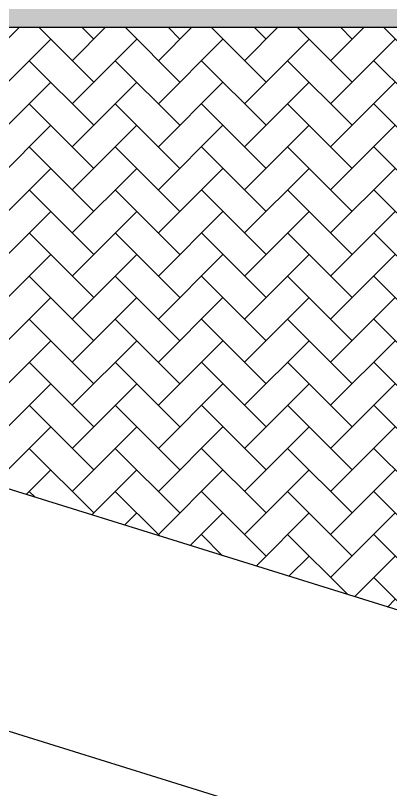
# Model space of a CAD drawing. Header units: inches. Extents: x 218041 to 238734, y -94371 to -86245.
# Drawn here: x 222081 to 222565, y -92325 to -91325 of the extents above; entities that cross this region are included whole.
import ezdxf
from ezdxf.lldxf.tags import DXFTag

# ---------------------------------------------------------------- set-up
doc = ezdxf.new("R2010")
doc.units = ezdxf.units.IN
doc.header["$LTSCALE"] = 0.1
doc.header["$MEASUREMENT"] = 0
doc.layers.add('dimension', color=5, linetype='Continuous')
tags = doc.linetypes.add('HIDDEN', pattern=[0.375, 0.25, -0.125]).pattern_tags.tags
tags[6:7] = [DXFTag(74, 4), DXFTag(75, 0), DXFTag(340, '0'), DXFTag(46, 1.0), DXFTag(50, 0.0), DXFTag(44, 0.0), DXFTag(45, 0.0)]
tags[4:5] = [DXFTag(74, 4), DXFTag(75, 0), DXFTag(340, '0'), DXFTag(46, 1.0), DXFTag(50, 0.0), DXFTag(44, 0.0), DXFTag(45, 0.0)]

msp = doc.modelspace()

# ---------------------------------------------------------------- hatches: boundary and pattern name
at = {"lineweight": -3, "true_color": 0xf7f281, "transparency": 33554687}
h = msp.add_hatch(dxfattribs=at)
h.set_pattern_fill('BRICK_UK_HIGH', color=51, scale=0.393443, pattern_type=2)
h.set_pattern_definition([(0, (-9206022.834, 3617324.486), (44.26229508, 29.50819672), [84.59016393, -3.93442623]), (0, (-9206067.097, 3617328.42), (44.26229508, 29.50819672), [84.59016393, -3.93442623]), (90, (-9206022.834, 3617324.486), (-44.26229508, 29.50819672), [-33.44262295, 25.5737705]), (90, (-9206026.77, 3617324.486), (-44.26229508, 29.50819672), [-33.44262295, 25.5737705])])
h.paths.add_polyline_path([(223995.984, -91289.845), (218966.692, -91289.845), (218966.692, -91340.206), (223995.984, -91340.206)])
at = {"lineweight": -3, "true_color": 0x636466, "transparency": 33554687}
h = msp.add_hatch(dxfattribs=at)
h.set_pattern_fill('AR-HBONE', color=251, scale=9.836066)
h.set_pattern_definition([(45, (-9206022.834, 3617324.486), (0, 55.64118934), [118.0327869, -39.3442623]), (135, (-9205995.014, 3617352.307), (4e-15, 55.64118934), [118.0327869, -39.3442623])])
h.paths.add_polyline_path([(222801.492, -91340.206), (220155.51, -91340.206), (222774.738, -92155.418)])

# ---------------------------------------------------------------- linework, layer by layer
at = {"linetype": 'HIDDEN', "lineweight": -3, "ltscale": 150}
msp.add_line((223926.345, -92826.598), (220066.765, -91625.338), dxfattribs=at)
at = {"layer": 'dimension', "color": 18, "lineweight": 30, "true_color": 0x000000}
for p, q in [((218966.692, -91340.206), (223995.984, -91340.206)), ((223926.345, -92513.845), (220155.51, -91340.206))]:
    msp.add_line(p, q, dxfattribs=at)

doc.saveas('drawing.dxf')
